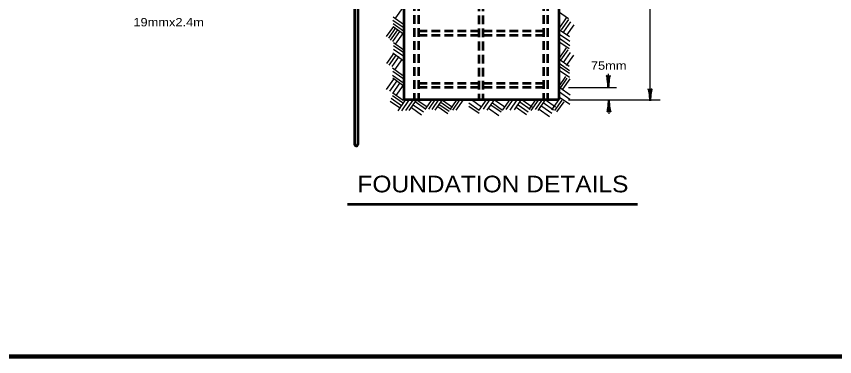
# Model space of a CAD drawing. Extents: x -10 to 846, y -20 to 523.
# Drawn here: x 285.2 to 522.8, y -9 to 89.8 of the extents above; entities that cross this region are included whole.
import ezdxf

# ---------------------------------------------------------------- set-up
doc = ezdxf.new("R2010")
doc.units = 0
doc.header["$LTSCALE"] = 0.84
doc.linetypes.add('MEDIUM_DASHED', pattern=[4.5, 3, -1.5])
doc.layers.add('1', color=7, linetype='Continuous', lineweight=53)

msp = doc.modelspace()

# ---------------------------------------------------------------- linework, layer by layer
at = {"layer": '1', "lineweight": 25}
for p, q in [((469.2141, 65.3235), (469.2141, 153.8835)), ((395.4141, 89.3715), (397.5021, 92.3475)), ((442.5741, 91.2675), (445.5261, 89.2035)), ((394.5501, 88.7235), (397.5261, 86.6595)), ((394.6461, 89.6355), (397.6221, 87.5715)), ((442.8621, 86.3715), (444.9501, 89.3475)), ((443.5101, 85.9155), (445.5981, 88.8915)), ((444.1341, 85.2915), (446.2221, 88.2675)), ((392.6781, 83.9235), (394.7661, 86.8995)), ((393.3261, 83.4675), (395.4141, 86.4435)), ((393.8781, 82.9155), (395.9421, 85.8915)), ((394.6461, 87.7395), (397.6221, 85.6515)), ((394.6461, 86.8275), (397.6221, 84.7395)), ((442.8381, 86.0115), (445.8141, 83.9235)), ((445.0461, 84.3795), (447.1341, 87.3555)), ((394.5021, 82.4835), (396.5901, 85.4355)), ((395.3181, 81.7395), (397.4061, 84.7155)), ((442.9341, 84.6435), (445.9101, 82.5795)), ((442.9341, 83.4675), (445.9101, 81.3795)), ((394.7421, 82.1955), (397.7181, 80.1075)), ((394.7421, 81.3795), (397.7181, 79.2915)), ((442.7421, 82.5555), (445.7181, 80.4915)), ((392.7741, 76.1235), (394.8621, 79.0995)), ((393.4941, 75.6675), (395.5821, 78.6435)), ((394.4781, 79.1955), (397.4301, 77.1315)), ((394.7421, 80.2995), (397.7181, 78.2115)), ((442.8621, 77.6595), (444.9501, 80.6355)), ((443.3181, 77.1315), (445.4061, 80.0835)), ((444.0381, 76.3875), (446.1261, 79.3635)), ((444.9501, 75.5715), (447.0381, 78.5475)), ((394.3101, 75.2115), (396.3981, 78.1875)), ((395.1261, 74.2995), (397.2141, 77.2755)), ((442.7421, 77.4915), (445.7181, 75.4035)), ((442.8381, 76.2195), (445.8141, 74.1315)), ((394.3821, 74.8515), (397.3581, 72.7635)), ((394.4781, 73.9395), (397.4301, 71.8515)), ((442.8381, 75.4035), (445.8141, 73.3155)), ((442.8381, 74.2035), (445.8141, 72.1395)), ((392.6781, 68.5875), (394.7661, 71.5635)), ((394.3821, 72.7635), (397.3581, 70.6755)), ((394.4781, 71.9475), (397.4301, 69.8595)), ((442.6941, 69.4035), (444.7581, 72.3795)), ((443.0541, 68.8515), (445.1421, 71.8275)), ((443.8701, 68.6835), (445.9581, 71.6595)), ((457.0701, 73.1235), (457.0701, 69.1635)), ((393.6861, 68.1315), (395.7741, 71.1075)), ((394.5021, 67.4115), (396.5901, 70.3875)), ((395.5101, 66.8595), (397.5741, 69.8355)), ((443.0061, 69.1395), (445.9821, 67.0515)), ((445.5021, 69.1635), (459.4221, 69.1635)), ((394.3821, 66.8595), (397.3581, 64.7715)), ((394.5501, 67.5795), (397.5261, 65.5155)), ((442.9341, 67.8675), (445.9101, 65.7795)), ((393.7341, 65.2275), (396.7101, 63.1395)), ((394.0221, 66.0435), (396.9981, 63.9555)), ((396.0381, 62.4195), (398.1261, 65.3955)), ((397.1421, 62.4195), (399.2061, 65.3955)), ((398.3181, 62.5155), (400.4061, 65.4915)), ((399.3021, 62.5155), (401.3901, 65.4915)), ((400.4541, 64.1475), (403.4301, 62.0595)), ((401.0061, 65.0595), (403.9821, 62.9715)), ((401.4621, 65.5875), (404.4381, 63.5235)), ((403.9341, 62.7795), (406.0221, 65.7555)), ((404.9421, 62.8755), (407.0301, 65.8515)), ((405.9261, 62.7795), (408.0141, 65.7555)), ((406.8381, 62.6115), (408.9261, 65.5635)), ((407.8941, 64.3155), (410.8701, 62.2515)), ((408.4461, 64.8675), (411.4221, 62.7795)), ((408.9021, 65.4915), (411.8781, 63.4275)), ((411.2061, 62.7795), (413.2701, 65.7555)), ((411.9261, 62.6115), (414.0141, 65.5635)), ((412.9341, 62.6115), (414.9981, 65.5635)), ((416.6061, 64.6755), (419.5821, 62.6115)), ((417.3261, 65.6835), (420.3021, 63.5955)), ((419.6301, 62.6115), (421.7181, 65.5635)), ((420.8301, 62.8755), (422.8941, 65.8515)), ((421.9101, 62.6115), (423.9981, 65.5635)), ((422.9661, 64.1475), (425.9421, 62.0595)), ((423.4221, 64.6755), (426.3981, 62.6115)), ((424.0461, 65.5875), (427.0221, 63.5235)), ((426.4461, 62.6835), (428.5341, 65.6595)), ((427.4541, 62.7795), (429.5181, 65.7555)), ((428.5341, 62.6115), (430.6221, 65.5635)), ((429.8061, 62.6835), (431.8941, 65.6595)), ((430.8621, 64.1475), (433.8381, 62.0595)), ((431.4141, 64.9635), (434.3661, 62.8755)), ((432.0381, 65.5875), (435.0141, 63.5235)), ((434.0781, 62.7795), (436.1421, 65.7555)), ((434.7021, 62.5155), (436.7901, 65.4915)), ((435.9741, 62.7795), (438.0621, 65.7555)), ((436.6941, 62.5155), (438.7821, 65.4915)), ((438.2061, 64.7715), (441.1821, 62.7075)), ((438.7581, 65.6835), (441.7341, 63.5955)), ((440.7021, 62.6835), (442.7661, 65.6595)), ((441.5901, 62.5155), (443.6781, 65.4915)), ((442.1421, 62.0595), (444.2301, 65.0355)), ((442.9341, 66.4035), (445.9101, 64.3395)), ((445.5021, 65.5635), (472.1181, 65.5635)), ((457.2381, 65.5635), (457.2381, 61.5075)), ((399.9261, 63.3315), (402.8781, 61.2435)), ((407.5341, 63.6915), (410.5101, 61.6035)), ((416.6061, 63.7875), (419.5821, 61.6995)), ((422.3181, 63.1395), (425.2941, 61.0515)), ((430.3101, 63.4275), (433.2861, 61.3395)), ((437.0301, 62.8755), (440.0061, 60.7875)), ((437.7501, 63.7875), (440.7261, 61.6995))]:
    msp.add_line(p, q, dxfattribs=at)
at = {"layer": '1', "linetype": 'MEDIUM_DASHED'}
for p, q in [((400.7421, 150.6675), (400.7421, 65.6355)), ((401.9421, 150.6675), (401.9421, 65.6355)), ((438.2301, 150.6675), (438.2301, 65.6355)), ((439.4541, 150.6675), (439.4541, 65.6355)), ((419.4861, 131.6115), (419.4861, 65.6355)), ((420.6861, 131.6115), (420.6861, 65.6355)), ((401.9421, 85.5795), (438.2301, 85.5795)), ((401.9421, 84.3795), (438.2301, 84.3795)), ((401.9421, 70.4595), (438.2301, 70.4595)), ((401.9421, 69.2595), (438.2301, 69.2595))]:
    msp.add_line(p, q, dxfattribs=at)
at = {"layer": '1'}
for p, q in [((442.7181, 151.2675), (442.7181, 65.6355)), ((383.4141, 122.4675), (383.4141, 52.6515)), ((384.3741, 122.4675), (384.3741, 52.6515)), ((383.8941, 52.1475), (383.8941, 52.0275)), ((381.3261, 35.3143), (465.5661, 35.3143))]:
    msp.add_line(p, q, dxfattribs=at)
at = {"layer": '1', "lineweight": 158}
msp.add_line((839.3504, -8.9799), (47.7504, -8.9799), dxfattribs=at)
at = {"layer": '1'}
msp.add_lwpolyline([(397.7181, 150.2595), (397.7181, 65.6355), (442.7181, 65.6355)], dxfattribs=at)
for centre, start, end in [((384.076, 52.792), 191.11811, 254.886), ((383.7265, 52.7919), 285.114, 348.88189)]:
    msp.add_arc(centre, 0.6715, start, end, dxfattribs=at)
at = {"layer": '1', "lineweight": 40}
for centre, major_axis, ratio, start_param, end_param in [((456.7305, 70.4819), (0.1889, -2.16), 0.122415, 0.89635335, 3.14159265), ((457.3207, 70.5173), (0.2125, 2.1246), 0.07063, 6.28230741, 8.55970261), ((468.8902, 66.6443), (0.1889, -2.16), 0.122415, 0.89635335, 3.14159265), ((469.4804, 66.6798), (0.2125, 2.1246), 0.07063, 6.28230741, 8.55970261), ((456.9903, 64.1999), (0.2125, 2.1246), 0.07063, 3.14071475, 5.41810995), ((457.5805, 64.2353), (-0.1889, 2.16), 0.122415, 0.89635335, 3.14159265)]:
    msp.add_ellipse(centre, major_axis=major_axis, ratio=ratio, start_param=start_param, end_param=end_param, dxfattribs=at)

# ---------------------------------------------------------------- texts
at = {"layer": '1'}
for s, height, width, p in [('19mmx2.4m', 2.419, 1.15, (319.1894, 86.9139)), ('75mm', 2.419, 1.15, (452.0215, 74.3187)), ('FOUNDATION DETAILS', 4.838, 1.1, (384.2301, 38.7223))]:
    msp.add_text(s, height=height, dxfattribs=dict(at, width=width)).set_placement(p)

doc.saveas('drawing.dxf')
